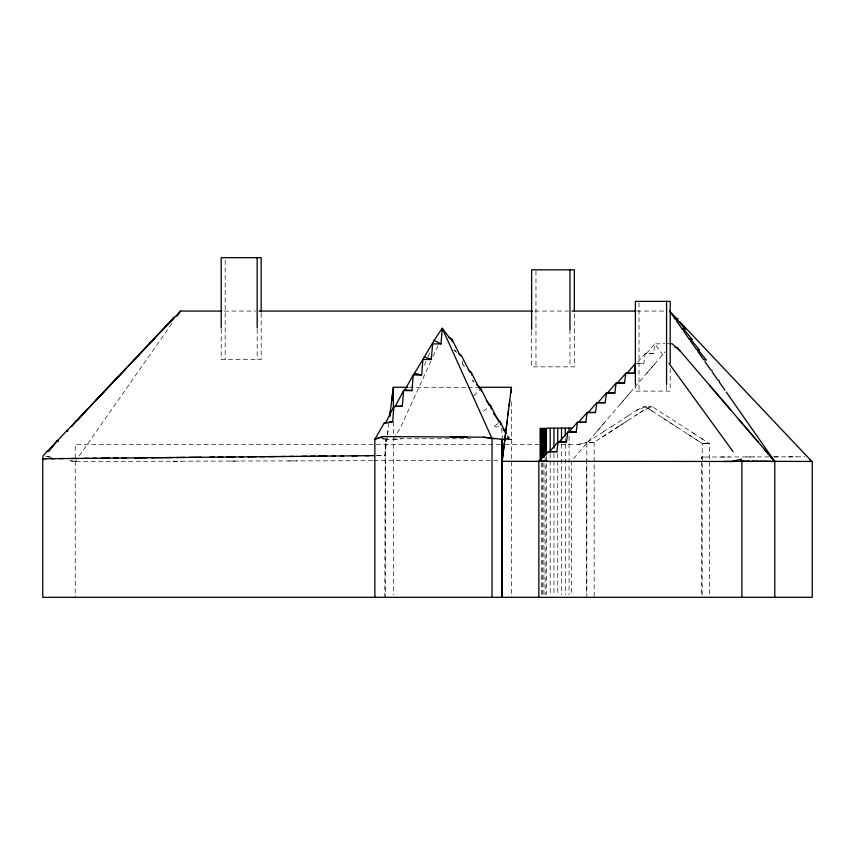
<?xml version="1.0" encoding="UTF-8"?>
<svg xmlns="http://www.w3.org/2000/svg" width="855" height="855" viewBox="0 0 855 855"><rect width="100%" height="100%" fill="white"/><g stroke="black" fill="none" stroke-linecap="round" stroke-linejoin="round"><path stroke-width="0.64" stroke-dasharray="4.28 3.21" d="M376.521 455.619L384.836 455.533L386.973 438.476M387.433 434.821L389.111 421.408M386.642 441.095L387.283 436.007M387.443 434.735L387.924 430.92M635.457 363.493L643.858 363.493L645.13 353.692L653.519 353.692L654.791 343.892L664.976 343.689M428.013 356.791L430.054 352.057M424.454 365.074L425.982 361.526M430.931 361.088L400.803 426.902L394.615 437.504M433.111 356.3L438.049 345.527M384.836 597.314L385.284 438.733L385.284 597.314M75.379 461.465L76.672 459.616M79.248 455.929L173.073 321.779M596.501 431.903L604.891 422.103M630.071 392.702L571.589 460.973L571.589 594.663M646.872 373.101L655.251 363.3M620.356 404.041L665.062 351.843M646.401 353.489L654.791 343.892L664.763 357.614M473.809 395.79L480.04 389.837M483.47 411.341L488.558 407.204M498.23 423.482L493.143 426.902L501.543 426.902M603.32 431.882L612.02 426.25M628.04 415.883L637.199 409.951L645.6 406.82L652.579 406.82L644.189 409.951L635.789 415.38M586.84 597.314L586.84 442.548L594.161 442.334L643.537 410.368L651.767 406.296L694.549 433.987M603.63 431.679L586.84 442.548L592.932 442.377M611.56 426.549L628.82 415.38M602.219 437.119L618.849 426.356M619.009 426.25L627.41 420.81M636.28 410.55L644.52 406.125L652.75 411.458M578.258 444.482L586.637 442.559L578.365 444.482L559.459 444.482M384.836 439.63L401.241 438.743L470.731 438.743M393.375 439.63L401.765 438.743M382.613 438.861L383.916 438.797M381.822 438.893L385.22 438.743M503.745 438.733L510.895 438.743L511.386 439.63L506.588 439.63M376.937 455.619L384.836 455.533M704.274 457.03L701.624 457.04L701.624 594.663M372.545 460.685L74.203 461.465L69.821 460.663M373.742 460.685L500.367 460.236M172.988 461.379L181.26 461.347M230.903 461.176L239.165 461.144M288.808 460.973L297.08 460.941M769.008 456.891L701.624 457.04L701.912 459.253M774.053 456.88L804.972 456.816M721.054 456.998L729.454 456.976M746.233 456.944L754.623 456.923M773.807 456.88L779.803 456.869M788.192 456.859L796.593 456.837M224.309 311.06L255.495 311.06M534.909 311.06L568.49 311.06M636.847 311.06L664.431 311.06M667.531 343.689L668.802 343.689M653.519 353.692L645.13 353.692L636.729 363.3L643.858 363.493M409.107 387.283L466.798 387.283M468.113 387.283L477.282 387.283M503.713 438.743L510.895 438.743M500.41 444.482L75.229 444.482L75.229 597.314M505.091 444.482L538.736 444.482M75.229 461.465L69.084 460.535M708.197 443.585L701.624 443.446L704.21 443.499M705.514 443.521L709.383 443.606L709.383 597.314M506.139 439.043L511.386 439.63M45.785 456.292L52.444 457.5L46.01 456.324M692.935 432.951L702.928 439.427M701.153 438.273L709.383 443.606M662.401 417.689L677.47 427.457M687.58 433.987L702.201 443.456L702.201 597.314M645.6 406.82L669.241 422.124M670.78 423.129L693.961 438.123M695.97 439.427L702.201 443.456M454.133 349.866L455.993 351.362M462.32 360.896L462.865 364.679L464.735 366.4M454.091 349.962L456.762 352.484M474.204 381.982L472.526 380.229L474.899 383.147M462.865 364.679L464.639 366.613M507.635 435.473L509.922 438.679M507.368 436.542L508.661 438.679L507.453 436.317M501.65 428.216L502.505 438.743M670.202 368.676L670.202 391.109L635.383 391.109L635.383 385.829M666.569 385.829L666.569 391.109M639.016 302.67L639.016 391.109M594.161 442.334L594.161 597.314M586.637 459.937L586.637 594.642M574.346 313.678L574.346 366.848L531.618 366.848L531.618 329.635M569.975 329.635L569.975 366.848M569.077 436.071L569.077 594.653M565.305 438.754L565.305 442.751M565.305 444.087L565.305 594.653M561.521 444.108L561.521 594.653M557.749 453.449L557.749 594.653M553.965 453.471L553.965 594.653M550.182 453.481L550.182 594.653M546.409 456.164L546.409 594.653M545.148 457.5L545.148 594.653M543.887 462.833L543.887 594.653M542.626 462.844L542.626 594.653M541.365 462.844L541.365 594.653M535.967 271.142L535.967 366.848M511.386 401.903L511.386 597.314M393.375 421.846L393.375 594.663M261.17 313.261L261.17 359.57L221.199 359.57L221.199 329.143M257.173 329.143L257.173 359.57M225.186 260.337L225.186 359.57"/><path stroke-width="1.28" d="M374.853 597.314L374.853 439.192L384.248 423.065L385.52 423.065L393.909 406.499L402.31 406.136L403.581 390.585L404.853 389.923L411.982 390.585L413.243 375.024C423.417 359.699 431.508 343.218 442.249 328.363L450.649 339.275M404.853 389.923L413.243 375.024L421.643 375.024L422.926 359.474L431.305 359.474L432.587 343.913L440.977 343.913L442.249 328.363L492.031 438.54L492.031 597.314M386.706 422.83L392.637 421.697L393.909 406.499L402.31 406.136M47.271 451.333L48.553 451.333L56.943 441.095L58.215 441.009L56.943 441.095L48.553 451.333L47.271 451.333L43.071 455.875L42.75 458.761L42.75 597.314L812.25 597.314L812.25 461.465L809.995 460.14M389.72 416.535L393.375 387.283L407.856 387.283M539.43 461.369L502.12 461.294L505.594 433.538M505.925 430.92L507.186 420.735M507.913 415.038L509.74 400.364M66.583 431.102L67.887 430.685L66.605 430.92L57.093 441.095M71.243 426.709L174.228 317.141L172.967 318.915M134.288 359.645L163.273 329.282M389.827 415.648L390.468 410.55M391.729 400.364L393.375 387.283L393.375 408.551M502.12 461.294L504.439 442.794M504.642 441.095L508.469 410.55M509.056 405.783L511.386 387.283L478.608 387.283M76.287 420.735L77.549 420.361L85.949 410.55M538.853 597.314L538.853 461.305L548.45 451.697L556.84 451.697L558.112 441.896L566.512 441.896L567.773 432.096L576.174 432.096L577.456 422.295L585.846 422.295L587.118 412.495L595.518 412.495L596.79 402.694L605.18 402.694L606.452 392.894L614.852 392.894L616.113 383.093L624.513 383.093L625.796 373.293L634.186 373.293L635.457 363.493L627.057 373.101M105.283 390.19L125.888 368.751M395.181 406.499L403.581 390.585L411.982 390.585M163.444 329.09L172.945 319.097L163.294 329.09M176.953 316.243L180.565 311.06L221.915 311.06M153.772 339.275L154.905 337.789M144.11 349.46L153.601 339.467M72.077 425.801L76.255 420.916L66.765 430.92M548.45 451.697L549.722 451.504L558.112 441.896L566.512 441.896M559.394 441.704L567.773 432.096L576.174 432.096M598.062 402.502L606.452 392.894L614.852 392.894M607.734 392.702L616.113 383.093L624.513 383.093M569.056 431.903L577.456 422.295L585.846 422.295M578.717 422.103L587.118 412.495L595.518 412.495M588.39 412.302L596.79 402.694L605.18 402.694M617.395 382.901L625.796 373.293L634.186 373.293M47.431 451.28L56.922 441.287M76.437 420.735L85.928 410.742M86.099 410.55L105.261 390.372L95.771 400.364M105.432 390.19L114.923 380.186M173.116 318.915L180.565 311.06M124.777 369.82L134.267 359.827M134.449 359.645L143.929 349.642M115.104 380.005L124.606 370.012M760.875 461.273L723.469 461.454M745.688 461.08L741.905 461.465L741.905 597.314M383.232 436.542L374.853 439.192L383.029 436.542L483.716 437.194L501.981 439.342L502.12 597.314M731.859 461.465L741.52 459.103L740.248 461.465L743.177 461.048M384.248 423.065L392.637 421.697M547.232 460.963L538.853 461.305L733.772 461.465M675.108 318.915L677.919 318.829L675.108 318.915L669.625 311.06L677.085 318.915M46.341 458.729L42.75 458.761L54.752 458.654M51.108 458.686L63.152 458.569M71.553 458.494L88.364 458.333M92.874 458.291L117.947 458.056M121.987 458.013L147.199 457.778M214.434 457.147L189.212 457.382M218.196 457.115L243.269 456.869M248.046 456.827L256.457 456.752M259.963 456.72L285.036 456.485M290.08 456.431L306.881 456.271M310.098 456.249L335.16 456.004M340.504 455.961L357.315 455.801M365.705 455.726L374.554 455.64M134.652 457.895L172.411 457.543M176.419 457.5L184.787 457.425M201.491 457.265L151.356 457.735M209.838 457.19L222.834 457.062M226.554 457.03L234.901 456.955M239.646 456.912L264.858 456.666M268.331 456.634L276.678 456.559M281.669 456.517L293.393 456.399M301.74 456.324L315.281 456.196M318.455 456.164L326.813 456.089M332.093 456.036L343.507 455.929M351.875 455.854L368.58 455.694M59.465 458.601L76.181 458.451M84.527 458.366L96.775 458.259M101.232 458.216L109.59 458.13M113.587 458.098L126.294 457.981M571.6 428.066L546.409 428.205L546.409 454.839M259.097 311.06L532.515 311.06M572.091 311.06L635.65 311.06M685.037 329.154L682.237 329.09L676.412 320.764L676.636 318.915L685.037 329.154L682.237 329.09M692.155 339.478L689.354 339.275L683.53 330.949L683.754 329.154L692.155 339.478L689.354 339.275M670.085 343.689L672.051 343.689L680.441 351.298M699.272 349.791L696.472 349.46L690.648 341.124L690.872 339.478L699.272 349.791L696.472 349.46M502.12 439.63L505.594 439.63M812.25 461.465L761.207 461.273M450.179 436.98L466.926 437.087M748.232 461.112L749.482 461.123M752.015 461.155L753.287 461.176M758.342 461.24L755.82 461.208M759.935 461.262L762.147 461.283M765.93 461.337L763.408 461.305M768.474 461.369L770.996 461.401M772.257 461.422L775.731 461.465M747.046 461.102L748.328 461.112M753.49 461.176L754.773 461.198M766.358 461.347L767.651 461.358M549.722 451.504L556.84 451.697M674.937 347.44L677.267 347.579L730.811 410.101M501.329 439.288L501.981 439.342L501.981 597.314M493.271 438.647L494.511 438.743M483.663 437.194L492.031 438.54M414.525 373.357L421.643 375.024M424.187 356.791L431.305 359.474M712.236 370.439L710.708 369.82L704.883 361.494M719.365 380.764L717.837 380.005L712.012 371.668M433.859 340.226L440.977 343.913M448.768 337.137L451.921 339.275L460.321 355.851M458.793 353.607L461.582 355.851L469.983 372.417M468.465 369.841L471.265 372.417L479.644 388.982M476.727 384.611L480.927 388.982L489.317 405.548M679.725 321.694L811.844 461.465M486.399 400.664L490.588 405.548L498.989 422.113M709.768 385.53L758.545 442.473M739.201 419.901L774.79 461.454L774.79 597.314M764.381 449.303L774.79 461.454L726.258 392.039M493.399 413.307L500.261 422.113L505.658 432.769M669.038 363.493L733.12 451.697M503.061 429.039L506.117 433.325M719.13 381.854L724.965 390.19M500.261 422.113L500.902 424.508M442.249 328.363L442.762 330.447M490.588 405.548L491.358 409.021M480.927 388.982L481.354 391.248M471.265 372.417L471.682 375.024M451.921 339.275L452.242 341.744M670.202 363.396L670.202 301.355L635.383 301.355L635.383 384.515M666.569 301.355L666.569 384.515M574.346 311.028L574.346 269.817L531.618 269.817L531.618 329.635M569.975 269.817L569.975 329.635M569.077 428.077L569.077 432.074M565.305 428.099L565.305 436.093M561.521 428.12L561.521 440.111M557.749 428.141L557.749 442.794M553.965 428.163L553.965 448.138M550.182 428.184L550.182 452.156M545.148 428.216L545.148 454.839M543.887 428.216L543.887 457.511M542.626 428.227L542.626 457.521M541.365 428.237L541.365 460.182M540.104 428.237L540.104 460.193M511.386 387.283L511.386 392.595M261.17 311.936L261.17 257.686L221.199 257.686L221.199 327.818M257.173 257.686L257.173 327.818M698.001 349.791L697.766 351.309L703.59 359.645L706.39 360.115L698.001 349.791"/></g></svg>
